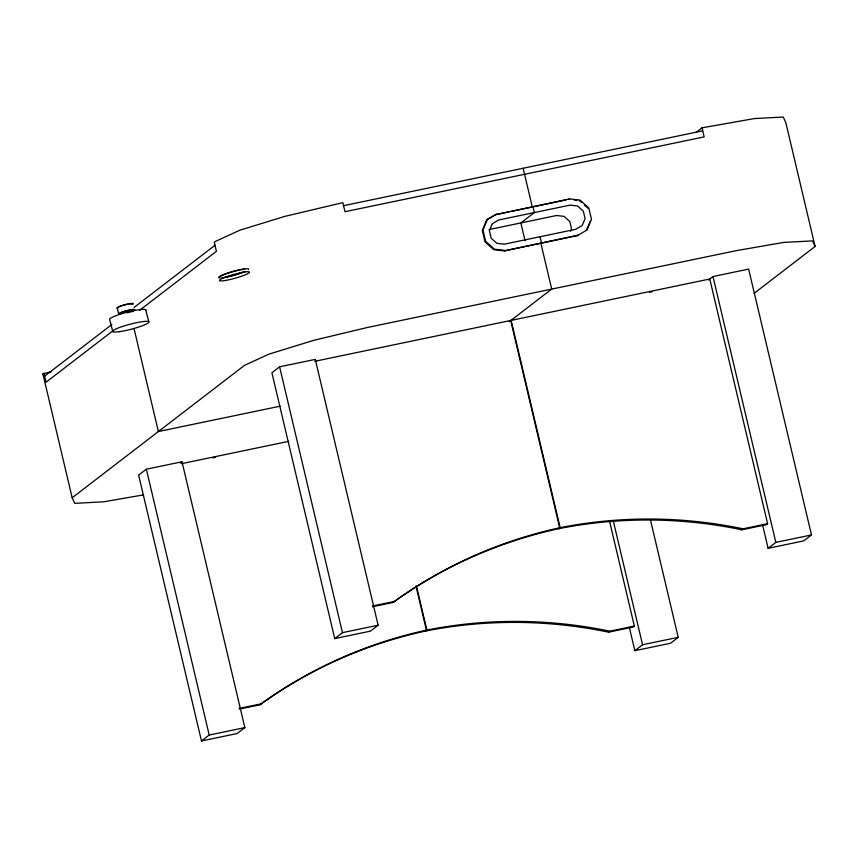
<?xml version="1.0" encoding="UTF-8"?>
<svg xmlns="http://www.w3.org/2000/svg" width="858" height="858" viewBox="0 0 858 858"><rect width="100%" height="100%" fill="white"/><g stroke="black" fill="none" stroke-linecap="round" stroke-linejoin="round"><path stroke-width="1.29" d="M570.591 231.285L571.557 228.968L569.798 221.503L564.049 216.366L556.52 215.508L489.017 229.569M586.422 230.405L590.336 220.989M143.586 494.873L103.743 501.801L74.775 503.356L72.179 497.769L42.9 373.916L51.555 371.546M44.627 376.158L111.937 324.442M134.02 307.475L215.004 245.259M112.312 331.295L46.053 382.196L43.919 373.133M139.661 310.285L216.431 251.308L214.286 242.246L215.304 241.463L239.757 230.244L284.727 216.398L342.835 202.649L344.98 211.712L704.15 136.894L702.005 127.831L754.257 118.586L783.225 117.031L785.821 122.608L815.1 246.461L754.128 293.307M72.179 497.769L244.584 365.315L269.037 354.107L314.007 340.251L367.417 327.488L735.982 250.708L783.536 242.439L812.505 240.883L815.1 246.461M146.353 469.197L138.631 475.128L201.48 740.969L237.13 733.536L244.852 727.616L182.014 461.776L146.353 469.197L209.191 735.038L201.48 740.969M279.611 366.816L271.9 372.747L334.738 638.588L370.399 631.156L378.121 625.225L315.272 359.384L279.611 366.816L342.46 632.657L334.738 638.588M495.699 214.639L569.54 198.895L580.019 200.075L588.781 207.926L591.473 219.316L587.065 229.912L577.466 235.639L504.268 250.89L493.79 249.699L485.027 241.859L482.325 230.459L486.733 219.873L495.699 214.639L508.773 211.915M180.405 463.009L182.014 461.776M568.897 199.388L569.54 198.895M504.268 250.89L578.11 235.146L577.466 235.639M696.213 132.282L702.005 127.831M509.395 321.471L510.682 320.484L559.684 527.756L558.397 528.753A473.852 457.593 52.5 0 1 741.827 529.794L766.323 524.688L767.61 523.702L709.77 279.011L314.682 361.315M509.32 321.653L551.705 289.092L540.862 243.264L541.505 242.771L540.079 236.722M708.483 279.998L712.987 276.533L748.648 269.112L811.486 534.942L803.764 540.872L768.114 548.305L762.569 524.849M239.221 709.116L259.856 704.826L261.143 703.828A473.852 457.593 52.5 0 1 426.876 630.051L416.709 587.033M372.479 606.735L393.114 602.434L394.401 601.447A473.852 457.593 52.5 0 1 560.145 527.659L511.143 320.388M634.352 626.083L609.845 631.188A473.852 457.593 52.5 0 0 426.415 630.147L425.128 631.134A473.852 457.593 52.5 0 1 608.558 632.174L633.065 627.069L634.352 626.083L609.427 520.656M426.876 630.051L425.6 631.038A473.852 457.593 52.5 0 0 259.856 704.826M560.145 527.659L558.858 528.657A473.852 457.593 52.5 0 0 393.114 602.434M608.558 632.174L609.845 631.188M741.827 529.794L743.114 528.807L767.61 523.702M629.3 627.23L634.845 650.686L642.567 644.755L678.217 637.333L650.493 520.045M768.114 548.305L775.825 542.374L811.486 534.942M678.217 637.333L670.506 643.264L634.845 650.686M496.342 214.146L487.376 219.38L482.968 229.965L485.66 241.366L494.433 249.206L504.912 250.397M343.554 205.673L702.723 130.845M511.379 211.368L566.28 199.935M649.538 292.278L652.166 291.731M280.073 406.199L158.376 431.542L134.02 328.496M181.413 463.695L288.814 441.323M212.87 457.861L215.497 457.314M372.479 606.016L394.401 601.447M342.46 632.657L378.121 625.225M239.221 708.397L261.143 703.828M209.191 735.038L244.852 727.616M574.131 199.978L576.748 200.279M579.375 200.568L581.316 202.316M584.244 204.933L588.138 208.419M42.9 373.916L43.94 376.147M145.667 309.749L148.809 321.718M117.128 308.033L118.704 314.017M112.816 331.638L109.674 319.669A18.737 2.563 -14.7 0 1 127.788 312.022A18.737 2.563 -14.7 0 1 145.635 310.446M712.987 276.533L775.825 542.374M613.298 520.967L642.567 644.755M523.133 168.265L532.292 207.014L532.936 206.521L534.362 212.559L520.86 222.941L525.064 240.744M415.937 585.821L426.415 630.147M245.474 271.364A15.616 2.006 -15.6 0 1 221.6 277.895M219.669 277.949A15.616 2.006 -15.6 0 1 231.789 271.782A15.616 2.006 -15.6 0 1 248.52 269.541M244.466 271.536A14.286 1.834 -15.6 0 1 225.139 277.166M219.959 277.327A14.286 1.834 -15.6 0 1 228.464 272.994A14.286 1.834 -15.6 0 1 244.616 269.176M120.635 313.728A6.832 0.933 -14.7 0 1 126.812 310.81A6.832 0.933 -14.7 0 1 132.851 310.596M120.281 314.178A8.398 1.148 -14.7 0 1 121.31 312.312A8.398 1.148 -14.7 0 1 132.293 309.491A8.398 1.148 -14.7 0 1 133.183 310.864M118.629 307.614A6.832 0.933 -14.7 0 1 118.64 307.357M119.97 306.553A6.832 0.933 -14.7 0 1 121.203 306.059M122.705 305.555A6.832 0.933 -14.7 0 1 127.767 304.258M129.247 304A6.832 0.933 -14.7 0 1 131.735 304.247M127.145 312.795A14.457 1.984 -14.7 0 1 129.59 312.194M130.791 311.915A14.457 1.984 -14.7 0 1 133.108 311.422M117.664 308.194A8.398 1.148 -14.7 0 1 125.247 304.601A8.398 1.148 -14.7 0 1 132.679 304.343M559.684 527.756A473.852 457.593 52.5 0 1 743.114 528.807M492.267 223.756L489.382 230.695L491.141 238.159L496.889 243.307L504.418 244.155L575.739 229.301L582.174 225.536L585.07 218.597L583.301 211.122L577.552 205.984L570.023 205.126L498.712 219.991L492.267 223.756M225.182 280.512A15.616 2.006 -15.6 0 0 249.356 272.522A15.616 2.006 -15.6 0 0 228.818 275.944A15.616 2.006 -15.6 0 0 225.182 280.512M119.68 331.638A18.737 2.563 -14.7 0 0 148.777 322.415A18.737 2.563 -14.7 0 0 123.981 325.976A18.737 2.563 -14.7 0 0 119.68 331.638"/></g></svg>
